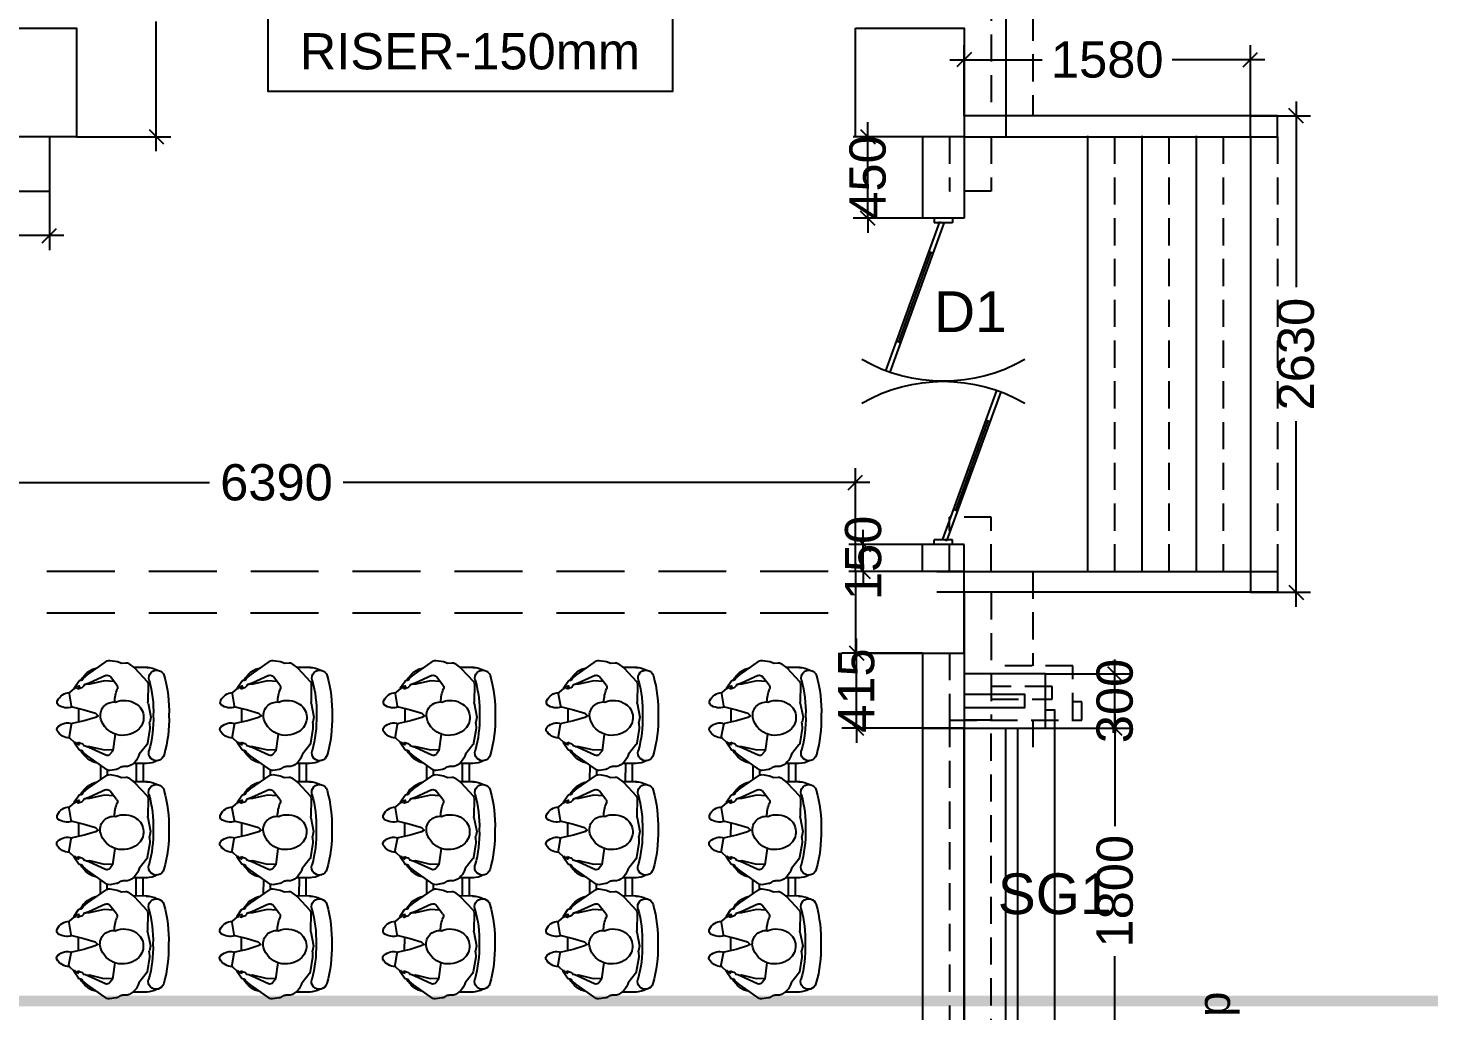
# Model space of a CAD drawing. Extents: x 6345096 to 6738923, y -6490958 to -6305885.
# Drawn here: x 6646623 to 6654355, y -6431785 to -6426359 of the extents above; entities that cross this region are included whole.
import ezdxf
from ezdxf.enums import TextEntityAlignment as Align

# ---------------------------------------------------------------- set-up
doc = ezdxf.new("R2010")
doc.units = 0
doc.header["$LTSCALE"] = 600
doc.header["$MEASUREMENT"] = 0
doc.header["$PDMODE"] = 35
for name, pattern in [('DASHED', [0.75, 0.5, -0.25]), ('HIDDEN', [0.375, 0.25, -0.125]), ('HIDDEN2', [0.1875, 0.125, -0.0625])]:
    doc.linetypes.add(name, pattern=pattern)
doc.layers.get('0').update_dxf_attribs({"linetype": 'CONTINUOUS'})
doc.layers.get('Defpoints').update_dxf_attribs({"linetype": 'CONTINUOUS'})
for name, color, linetype in [('8', 8, 'CONTINUOUS'), ('chajja', 7, 'CONTINUOUS'), ('DIM', 8, 'CONTINUOUS'), ('DOOR', 32, 'CONTINUOUS'), ('Ele Proje.', 7, 'CONTINUOUS'), ('Ele. Proj', 7, 'CONTINUOUS'), ('Fixed Glass', 171, 'CONTINUOUS'), ('furniture', 33, 'CONTINUOUS'), ('HS', 251, 'CONTINUOUS'), ('joinery', 7, 'CONTINUOUS'), ('LA-column', 3, 'CONTINUOUS'), ('REVISIONS', 6, 'CONTINUOUS'), ('Sections', 10, 'CONTINUOUS'), ('Stairscase', 7, 'CONTINUOUS'), ('STEPS', 7, 'CONTINUOUS'), ('TEXT', 6, 'CONTINUOUS'), ('Walls', 7, 'CONTINUOUS'), ('WIN', 151, 'CONTINUOUS'), ('Working Dim', 5, 'CONTINUOUS')]:
    doc.layers.add(name, color=color, linetype=linetype)
doc.styles.add('ari', font='arial.ttf')
doc.styles.add('ARIAL', font='arial.ttf')
doc.styles.get("Standard").update_dxf_attribs({"font": 'romans.shx'})
doc.dimstyles.new('int. dim', dxfattribs={"dimtxt": 200, "dimasz": 80, "dimexe": 80, "dimexo": 0, "dimgap": 70, "dimtad": 0, "dimdec": 0, "dimzin": 12, "dimdsep": 46, "dimtxsty": 'ari', "dimblk": 'OBLIQUE', "dimcen": 2, "dimdle": 80, "dimclrd": 256, "dimclre": 256, "dimclrt": 6, "dimadec": 0, "dimazin": 0, "dimtfac": 1, "dimtdec": 0, "dimtix": 1, "dimtmove": 2, "dimatfit": 3, "dimfxl": 1, "dimtolj": 1, "dimtzin": 0, "dimlwd": -1, "dimlwe": -1, "dimarcsym": 0})
doc.dimstyles.new('STANDARD$0', dxfattribs={"dimscale": 0, "dimtxt": 150, "dimasz": 125, "dimexe": 0.75, "dimexo": 1, "dimgap": 25, "dimtad": 1, "dimdec": 0, "dimdsep": 46, "dimtxsty": 'Standard', "dimblk1": 'DOT', "dimblk2": 'DOT', "dimsah": 1, "dimcen": 2.5, "dimclrd": 1, "dimclre": 1, "dimclrt": 3, "dimadec": 0, "dimazin": 0, "dimtfac": 1, "dimtdec": 0, "dimtmove": 0, "dimatfit": 3, "dimldrblk": 'DOT', "dimfxl": 1, "dimtolj": 1, "dimtzin": 0, "dimarcsym": 0})

# ---------------------------------------------------------------- blocks, each defined once
blk = doc.blocks.new('Z$W@#5624')
at = {"layer": 'DOOR'}
for p, q in [((19.2, 469.7), (840.4, 768.6)), ((27.7, 446.2), (848.9, 745.1)), ((187.7, 517.8), (680.4, 697.1)), ((676.2, 708.8), (684.7, 685.4)), ((0, 399.5), (0, 499.4)), ((0, 499.4), (25, 499.4)), ((19.2, 469.7), (27.7, 446.2)), ((25, 399.5), (25, 499.4)), ((183.4, 529.5), (192, 506)), ((1797.8, 499.4), (1772.8, 499.4)), ((1772.8, 399.5), (1772.8, 499.4)), ((1797.8, 399.5), (1797.8, 499.4)), ((0, 399.5), (25, 399.5)), ((1770, 452.6), (948.8, 153.7)), ((1778.6, 429.2), (957.4, 130.3)), ((1614.3, 369.4), (1605.8, 392.9)), ((1778.6, 429.2), (1770, 452.6)), ((1797.8, 399.5), (1772.8, 399.5)), ((1610.1, 381.1), (1117.3, 201.8)), ((1113.1, 213.5), (1121.6, 190.1))]:
    blk.add_line(p, q, dxfattribs=at)
at = {"layer": 'DOOR', "color": 145}
for centre, start_param, end_param in [((0, 449.4), 2.617994, 3.665191), ((1797.8, 449.4), -0.523599, 0.523599)]:
    blk.add_ellipse(centre, major_axis=(-898.9, 0), ratio=1, start_param=start_param, end_param=end_param, dxfattribs=at)
blk = doc.blocks.new('_Oblique')
at = {"color": 0, "linetype": 'ByBlock', "lineweight": -2}
blk.add_line((-0.5, -0.5), (0.5, 0.5), dxfattribs=at)
blk = doc.blocks.new('*D2335')
at = {"layer": 'Defpoints', "color": 0, "transparency": 16777216}
for p in [(6651195.1, -6429808.8), (6651559.5, -6429808.8, 32.7), (6651559.6, -6430223.7, 111.3)]:
    blk.add_point(p, dxfattribs=at)
at = {"layer": 'Working Dim', "transparency": 16777216}
for p, q in [((6651195.1, -6429808.8), (6651195.1, -6429728.8)), ((6651559.5, -6429808.8), (6651115.1, -6429808.8)), ((6651195.1, -6430223.7), (6651195.1, -6429808.8)), ((6651559.6, -6430223.7), (6651115.1, -6430223.7)), ((6651195.1, -6430223.7), (6651195.1, -6430303.7))]:
    blk.add_line(p, q, dxfattribs=at)
at = {"layer": 'Working Dim', "transparency": 16777216, "xscale": 80, "yscale": 80, "zscale": 80}
for p, rotation in [((6651195.1, -6429808.8), 270), ((6651195.1, -6430223.7), 90)]:
    blk.add_blockref('_Oblique', p, dxfattribs=dict(at, rotation=rotation))
at = {"layer": 'Working Dim', "color": 6, "transparency": 16777216, "insert": (6651195.1, -6430016.2), "char_height": 200, "attachment_point": 5, "rotation": 90, "style": 'ari'}
blk.add_mtext('\\A1;415', dxfattribs=at)
blk = doc.blocks.new('*D2336')
at = {"layer": 'Defpoints', "color": 0, "transparency": 16777216}
for p in [(6651233.2, -6429209), (6651559.3, -6429209, 59.7), (6651559.3, -6429358.8, 34.9)]:
    blk.add_point(p, dxfattribs=at)
at = {"layer": 'Working Dim', "transparency": 16777216}
for p, q in [((6651233.2, -6429209), (6651233.2, -6429129)), ((6651559.3, -6429209), (6651153.2, -6429209)), ((6651233.2, -6429358.8), (6651233.2, -6429209)), ((6651559.3, -6429358.8), (6651153.2, -6429358.8)), ((6651233.2, -6429358.8), (6651233.2, -6429438.8))]:
    blk.add_line(p, q, dxfattribs=at)
at = {"layer": 'Working Dim', "transparency": 16777216, "xscale": 80, "yscale": 80, "zscale": 80}
for p, rotation in [((6651233.2, -6429209), 270), ((6651233.2, -6429358.8), 90)]:
    blk.add_blockref('_Oblique', p, dxfattribs=dict(at, rotation=rotation))
at = {"layer": 'Working Dim', "color": 6, "transparency": 16777216, "insert": (6651233.2, -6429283.9), "char_height": 200, "attachment_point": 5, "rotation": 90, "style": 'ari'}
blk.add_mtext('\\A1;150', dxfattribs=at)
blk = doc.blocks.new('*D2337')
at = {"layer": 'Defpoints', "color": 0, "transparency": 16777216}
for p in [(6651257.8, -6426958.8), (6651559.3, -6426958.8, 34.9), (6651559.3, -6427409, 59.7)]:
    blk.add_point(p, dxfattribs=at)
at = {"layer": 'Working Dim', "transparency": 16777216}
for p, q in [((6651257.8, -6426958.8), (6651257.8, -6426878.8)), ((6651559.3, -6426958.8), (6651177.8, -6426958.8)), ((6651257.8, -6427409), (6651257.8, -6426958.8)), ((6651559.3, -6427409), (6651177.8, -6427409)), ((6651257.8, -6427409), (6651257.8, -6427489))]:
    blk.add_line(p, q, dxfattribs=at)
at = {"layer": 'Working Dim', "transparency": 16777216, "xscale": 80, "yscale": 80, "zscale": 80}
for p, rotation in [((6651257.8, -6426958.8), 270), ((6651257.8, -6427409), 90)]:
    blk.add_blockref('_Oblique', p, dxfattribs=dict(at, rotation=rotation))
at = {"layer": 'Working Dim', "color": 6, "transparency": 16777216, "insert": (6651257.8, -6427183.9), "char_height": 200, "attachment_point": 5, "rotation": 90, "style": 'ari'}
blk.add_mtext('\\A1;450', dxfattribs=at)
blk = doc.blocks.new('*D2339')
at = {"layer": 'Defpoints', "color": 0, "transparency": 16777216}
for p in [(6653369.2, -6426843.8, 34.9), (6653621.6, -6426843.8), (6653369.2, -6429473.8, 43)]:
    blk.add_point(p, dxfattribs=at)
at = {"layer": 'Working Dim', "transparency": 16777216}
for p, q in [((6653621.6, -6426763.8), (6653621.6, -6427788.8)), ((6653369.2, -6426843.8), (6653701.6, -6426843.8)), ((6653621.6, -6429553.8), (6653621.6, -6428528.8)), ((6653369.2, -6429473.8), (6653701.6, -6429473.8))]:
    blk.add_line(p, q, dxfattribs=at)
at = {"layer": 'Working Dim', "transparency": 16777216, "xscale": 80, "yscale": 80, "zscale": 80}
for p, rotation in [((6653621.6, -6426843.8), 90), ((6653621.6, -6429473.8), 270)]:
    blk.add_blockref('_Oblique', p, dxfattribs=dict(at, rotation=rotation))
at = {"layer": 'Working Dim', "color": 6, "transparency": 16777216, "insert": (6653621.6, -6428158.8), "char_height": 200, "attachment_point": 5, "rotation": 90, "style": 'ari'}
blk.add_mtext('\\A1;2630', dxfattribs=at)
blk = doc.blocks.new('*D2350')
at = {"layer": 'Defpoints', "color": 0, "transparency": 16777216}
for p in [(6652289.5, -6430223.7, 14.3), (6652621.3, -6430223.7), (6652239.5, -6432023.7, 19.4)]:
    blk.add_point(p, dxfattribs=at)
at = {"layer": 'Working Dim', "transparency": 16777216}
for p, q in [((6652621.3, -6430143.7), (6652621.3, -6430764.8)), ((6652289.5, -6430223.7), (6652701.3, -6430223.7)), ((6652621.3, -6432103.7), (6652621.3, -6431482.6)), ((6652239.5, -6432023.7), (6652701.3, -6432023.7))]:
    blk.add_line(p, q, dxfattribs=at)
at = {"layer": 'Working Dim', "transparency": 16777216, "xscale": 80, "yscale": 80, "zscale": 80}
for p, rotation in [((6652621.3, -6430223.7), 90), ((6652621.3, -6432023.7), 270)]:
    blk.add_blockref('_Oblique', p, dxfattribs=dict(at, rotation=rotation))
at = {"layer": 'Working Dim', "color": 6, "transparency": 16777216, "insert": (6652621.3, -6431123.7), "char_height": 200, "attachment_point": 5, "rotation": 90, "style": 'ari'}
blk.add_mtext('\\A1;1800', dxfattribs=at)
blk = doc.blocks.new('*D2351')
at = {"layer": 'Defpoints', "color": 0, "transparency": 16777216}
for p in [(6652239.5, -6429923.7, 26.6), (6652621.3, -6429923.7), (6652289.5, -6430223.7, 14.3)]:
    blk.add_point(p, dxfattribs=at)
at = {"layer": 'Working Dim', "transparency": 16777216}
for p, q in [((6652621.3, -6429923.7), (6652621.3, -6429843.7)), ((6652239.5, -6429923.7), (6652701.3, -6429923.7)), ((6652621.3, -6430223.7), (6652621.3, -6429923.7)), ((6652289.5, -6430223.7), (6652701.3, -6430223.7)), ((6652621.3, -6430223.7), (6652621.3, -6430303.7))]:
    blk.add_line(p, q, dxfattribs=at)
at = {"layer": 'Working Dim', "transparency": 16777216, "xscale": 80, "yscale": 80, "zscale": 80}
for p, rotation in [((6652621.3, -6429923.7), 270), ((6652621.3, -6430223.7), 90)]:
    blk.add_blockref('_Oblique', p, dxfattribs=dict(at, rotation=rotation))
at = {"layer": 'Working Dim', "color": 6, "transparency": 16777216, "insert": (6652621.3, -6430073.7), "char_height": 200, "attachment_point": 5, "rotation": 90, "style": 'ari'}
blk.add_mtext('\\A1;300', dxfattribs=at)
blk = doc.blocks.new('*D2365')
at = {"layer": 'Defpoints', "color": 0, "transparency": 16777216}
for p in [(6651939.5, -6419413.7), (6655112.2, -6419413.7), (6651789.6, -6454873.9, 106.2)]:
    blk.add_point(p, dxfattribs=at)
at = {"layer": 'DIM', "color": 8, "transparency": 16777216}
for p, q in [((6655112.2, -6419113.7), (6655112.2, -6436015.1)), ((6651939.5, -6419413.7), (6655412.2, -6419413.7)), ((6655112.2, -6455173.9), (6655112.2, -6438272.5)), ((6651789.6, -6454873.9), (6655412.2, -6454873.9))]:
    blk.add_line(p, q, dxfattribs=at)
at = {"layer": 'DIM', "color": 8, "transparency": 16777216, "xscale": 300, "yscale": 300, "zscale": 300}
for p, rotation in [((6655112.2, -6419413.7), 90), ((6655112.2, -6454873.9), 270)]:
    blk.add_blockref('_Oblique', p, dxfattribs=dict(at, rotation=rotation))
at = {"layer": 'DIM', "color": 7, "transparency": 16777216, "insert": (6655112.2, -6437143.8), "char_height": 500, "attachment_point": 5, "rotation": 90, "style": 'ari'}
blk.add_mtext('\\A1;35.46m', dxfattribs=at)
blk = doc.blocks.new('*D2368')
at = {"layer": 'Defpoints', "color": 0, "transparency": 16777216}
for p in [(6653369.2, -6426533.9), (6651789.7, -6426843.8, 67.5), (6653369.2, -6426843.8, 36.5)]:
    blk.add_point(p, dxfattribs=at)
at = {"layer": 'Working Dim', "transparency": 16777216}
for p, q in [((6651789.7, -6426843.8), (6651789.7, -6426453.9)), ((6653369.2, -6426843.8), (6653369.2, -6426453.9)), ((6651709.7, -6426533.9), (6652220.5, -6426533.9)), ((6653449.2, -6426533.9), (6652938.3, -6426533.9))]:
    blk.add_line(p, q, dxfattribs=at)
at = {"layer": 'Working Dim', "transparency": 16777216, "xscale": 80, "yscale": 80, "zscale": 80, "rotation": 180}
blk.add_blockref('_Oblique', (6651789.7, -6426533.9), dxfattribs=at)
at = {"layer": 'Working Dim', "transparency": 16777216, "xscale": 80, "yscale": 80, "zscale": 80}
blk.add_blockref('_Oblique', (6653369.2, -6426533.9), dxfattribs=at)
at = {"layer": 'Working Dim', "color": 6, "transparency": 16777216, "insert": (6652579.4, -6426533.9), "char_height": 200, "attachment_point": 5, "style": 'ari'}
blk.add_mtext('\\A1;1580', dxfattribs=at)
blk = doc.blocks.new('*D2372')
at = {"layer": 'Defpoints', "color": 0, "transparency": 16777216}
for p in [(6646740.3, -6424944, 1), (6647331.3, -6424944), (6646890.5, -6426958.7, -36.7)]:
    blk.add_point(p, dxfattribs=at)
at = {"layer": 'Working Dim', "transparency": 16777216}
for p, q in [((6647331.3, -6424864), (6647331.3, -6425580.3)), ((6646740.3, -6424944), (6647411.3, -6424944)), ((6647331.3, -6427038.7), (6647331.3, -6426322.4)), ((6646890.5, -6426958.7), (6647411.3, -6426958.7))]:
    blk.add_line(p, q, dxfattribs=at)
at = {"layer": 'Working Dim', "transparency": 16777216, "xscale": 80, "yscale": 80, "zscale": 80}
for p, rotation in [((6647331.3, -6424944), 90), ((6647331.3, -6426958.7), 270)]:
    blk.add_blockref('_Oblique', p, dxfattribs=dict(at, rotation=rotation))
at = {"layer": 'Working Dim', "color": 6, "transparency": 16777216, "insert": (6647331.3, -6425951.3), "char_height": 200, "attachment_point": 5, "rotation": 90, "style": 'ari'}
blk.add_mtext('\\A1;2015', dxfattribs=at)
blk = doc.blocks.new('A$C6F2C55AD')
at = {"layer": 'furniture', "color": 8}
for p, q in [((-212.3, 928), (-236, 918.6)), ((-171.6, 934.6), (-212.3, 928)), ((-49.8, 857.1), (-156.5, 931.2)), ((-379.5, 895.9), (-302.9, 895.9)), ((-308.5, 891.8), (-377.1, 817.5)), ((-273.9, 917.1), (-308.5, 891.8)), ((-236, 918.6), (-259.6, 921)), ((-24.6, 836.6), (-49.8, 857.1)), ((-382.5, 803.2), (-381.1, 703.3)), ((-209.2, 797.7), (-173.4, 844.1)), ((-148.5, 850.3), (-56.1, 808.3)), ((-56.1, 808.3), (-39.7, 802.4)), ((-18.6, 827), (-24.6, 836.6)), ((-7.3, 824.3), (-15, 824.8)), ((-8.2, 781.4), (3.8, 776.1)), ((-1.3, 787.1), (-5, 793.2)), ((4.8, 781), (-1.3, 787.1)), ((-0.3, 792.4), (11, 788.8)), ((24.4, 784.6), (0.3, 820)), ((11, 788.8), (18.9, 779)), ((-381.5, 699), (-396.8, 620.7)), ((-396.8, 620.7), (-391.1, 593.4)), ((0, 593.2), (0, 668.6)), ((-390.7, 588.1), (-392.1, 559.3)), ((-392.1, 559.3), (-378.8, 477.9)), ((-374.5, 468.3), (-333.8, 417.4)), ((-199.8, 527.8), (-187.5, 436)), ((2.1, 482.2), (-9.9, 476.9)), ((-2.9, 468.6), (3.2, 477.3)), ((11, 473), (-2.9, 468.6)), ((0.3, 441.8), (24.4, 477.2)), ((3.6, 480.6), (2.1, 482.2)), ((3.2, 477.3), (3.6, 480.6)), ((18.9, 482.8), (11, 473)), ((-187.5, 436), (-173.4, 417.7)), ((-156.5, 330.7), (-49.8, 404.7)), ((-148.5, 411.5), (-56.1, 453.6)), ((-56.1, 453.6), (-39.7, 459.4)), ((-49.8, 404.7), (-24.6, 425.2)), ((-39.7, 459.4), (-29.4, 461.9)), ((-24.6, 425.2), (-18.6, 434.9)), ((-15, 437), (-7.3, 437.5)), ((-373.9, 365.9), (-301.2, 365.9)), ((-354.9, 365.9), (-354.9, 265)), ((-316.4, 365.9), (-316.4, 265)), ((-269.1, 348), (-244, 349.2)), ((-232.1, 346.1), (-215.8, 336)), ((-208.2, 333.1), (-171.6, 327.2)), ((-156.5, 330.7), (-156.5, 300.2)), ((-119.5, 356.4), (-119.5, 274.5)), ((-379.5, 265), (-302.9, 265)), ((-308.5, 260.9), (-377.1, 186.6)), ((-373.9, 265), (-302.9, 265)), ((-273.9, 286.2), (-308.5, 260.9)), ((-236, 287.7), (-259.6, 290.1)), ((-212.3, 297.1), (-236, 287.7)), ((-171.6, 303.7), (-212.3, 297.1)), ((-49.8, 226.2), (-156.5, 300.3)), ((-382.5, 172.3), (-381.1, 72.4)), ((-209.2, 166.7), (-173.4, 213.2)), ((-148.5, 219.4), (-56.1, 177.3)), ((-56.1, 177.3), (-39.7, 171.5)), ((-24.6, 205.7), (-49.8, 226.2)), ((-18.6, 196), (-24.6, 205.7)), ((-7.3, 193.4), (-15, 193.9)), ((-1.3, 156.2), (-5, 162.3)), ((4.8, 150.1), (-1.3, 156.2)), ((-0.3, 161.5), (11, 157.9)), ((24.4, 153.7), (0.3, 189.1)), ((11, 157.9), (18.9, 148.1)), ((-8.2, 150.5), (3.8, 145.2)), ((-381.5, 68.1), (-396.8, -10.2)), ((0, -37.7), (0, 37.7)), ((-396.8, -10.2), (-391.1, -37.5)), ((-390.7, -42.8), (-392.1, -71.7)), ((-392.1, -71.7), (-378.8, -153)), ((-199.8, -103.1), (-187.5, -194.9)), ((2.1, -148.7), (-9.9, -154)), ((-2.9, -162.3), (3.2, -153.6)), ((0.3, -189.1), (24.4, -153.7)), ((3.6, -150.3), (2.1, -148.7)), ((3.2, -153.6), (3.6, -150.3)), ((18.9, -148.1), (11, -157.9)), ((-374.5, -162.6), (-333.8, -213.5)), ((-187.5, -194.9), (-173.4, -213.2)), ((-156.5, -300.3), (-49.8, -226.2)), ((-148.5, -219.4), (-56.1, -177.3)), ((-56.1, -177.3), (-39.7, -171.5)), ((-49.8, -226.2), (-24.6, -205.7)), ((-39.7, -171.5), (-29.4, -169.1)), ((-24.6, -205.7), (-18.6, -196)), ((-15, -193.9), (-7.3, -193.4)), ((11, -157.9), (-2.9, -162.3)), ((-379.5, -265), (-301.2, -265)), ((-354.9, -265), (-354.9, -365.9)), ((-316.4, -265), (-316.4, -365.9)), ((-269.1, -282.9), (-244, -281.7)), ((-232.1, -284.8), (-215.8, -294.9)), ((-208.2, -297.8), (-171.6, -303.7)), ((-156.5, -300.2), (-156.5, -330.7)), ((-119.5, -274.5), (-119.5, -356.4)), ((-379.5, -365.9), (-302.9, -365.9)), ((-308.5, -370), (-377.1, -444.3)), ((-373.9, -365.9), (-302.9, -365.9)), ((-273.9, -344.7), (-308.5, -370)), ((-236, -343.2), (-259.6, -340.8)), ((-212.3, -333.8), (-236, -343.2)), ((-171.6, -327.2), (-212.3, -333.8)), ((-49.8, -404.7), (-156.5, -330.7)), ((-382.5, -458.6), (-381.1, -558.6)), ((-209.2, -464.2), (-173.4, -417.7)), ((-148.5, -411.5), (-56.1, -453.6)), ((-56.1, -453.6), (-39.7, -459.4)), ((-24.6, -425.2), (-49.8, -404.7)), ((-18.6, -434.9), (-24.6, -425.2)), ((-7.3, -437.5), (-15, -437)), ((24.4, -477.2), (0.3, -441.8)), ((-8.2, -480.4), (3.8, -485.7)), ((-1.3, -474.7), (-5, -468.6)), ((4.8, -480.8), (-1.3, -474.7)), ((-0.3, -469.4), (11, -473)), ((11, -473), (18.9, -482.8)), ((-381.5, -562.8), (-396.8, -641.1)), ((0, -668.6), (0, -593.2)), ((-396.8, -641.1), (-391.1, -668.4)), ((-390.7, -673.7), (-392.1, -702.6)), ((-392.1, -702.6), (-378.8, -783.9)), ((-199.8, -734), (-187.5, -825.8)), ((-374.5, -793.5), (-333.8, -844.4)), ((-187.5, -825.8), (-173.4, -844.1)), ((-148.5, -850.3), (-56.1, -808.3)), ((-56.1, -808.3), (-39.7, -802.4)), ((-49.8, -857.1), (-24.6, -836.6)), ((-39.7, -802.4), (-29.4, -800)), ((-24.6, -836.6), (-18.6, -827)), ((-15, -824.8), (-7.3, -824.3)), ((2.1, -779.6), (-9.9, -784.9)), ((-2.9, -793.2), (3.2, -784.5)), ((11, -788.8), (-2.9, -793.2)), ((0.3, -820), (24.4, -784.6)), ((3.6, -781.3), (2.1, -779.6)), ((3.2, -784.5), (3.6, -781.3)), ((18.9, -779), (11, -788.8)), ((-379.5, -895.9), (-301.2, -895.9)), ((-269.1, -913.9), (-244, -912.6)), ((-232.1, -915.7), (-215.8, -925.8)), ((-156.5, -931.2), (-49.8, -857.1)), ((-208.2, -928.7), (-171.6, -934.6))]:
    blk.add_line(p, q, dxfattribs=at)
for points in [[(-193.3, 818.4), (-141, 821.7), (-59.4, 802.1), (-41.8, 803.1)], [(-41.8, 458.7), (-59.4, 459.7), (-141, 440.2), (-186.8, 443)], [(-193.3, 187.5), (-141, 190.8), (-59.4, 171.2), (-41.8, 172.2)], [(-41.8, -172.2), (-59.4, -171.2), (-141, -190.8), (-186.8, -187.9)], [(-193.3, -443.4), (-141, -440.2), (-59.4, -459.7), (-41.8, -458.7)], [(-41.8, -803.1), (-59.4, -802.1), (-141, -821.7), (-186.8, -818.8)]]:
    blk.add_lwpolyline(points, dxfattribs=at)
for points in [[(24, 780.6), (51.6, 756.1, -0.259848), (54.2, 748.7), (42.8, 683.4, -0.302547), (36.6, 676.9), (-30, 661.8), (-92, 642.2), (-107.1, 628.4), (-92, 619.6), (-30, 600.1), (36.6, 584.9, -0.302547), (42.8, 578.4), (54.2, 513.1, -0.259848), (51.6, 505.7), (24, 481.2)], [(24, 149.7), (51.6, 125.2, -0.259848), (54.2, 117.8), (42.8, 52.5, -0.302547), (36.6, 46), (-30, 30.9), (-92, 11.3), (-107.1, -2.6), (-92, -11.3), (-30, -30.9), (36.6, -46, -0.302547), (42.8, -52.5), (54.2, -117.8, -0.259848), (51.6, -125.2), (24, -149.7)], [(24, -481.2), (51.6, -505.7, -0.259848), (54.2, -513.1), (42.8, -578.4, -0.302547), (36.6, -584.9), (-30, -600.1), (-92, -619.6), (-107.1, -633.5), (-92, -642.2), (-30, -661.8), (36.6, -676.9, -0.302547), (42.8, -683.4), (54.2, -748.7, -0.259848), (51.6, -756.1), (24, -780.6)]]:
    blk.add_lwpolyline(points, format="xyb", dxfattribs=at)
for points in [[(114.8, 688.7, 0.28165), (117.5, 712.3, 0.281432), (51.6, 756.1, -0.259848), (54.2, 748.7), (42.8, 683.4, -0.302547), (36.6, 676.9, 0.254294)], [(114.8, 57.8, 0.28165), (117.5, 81.4, 0.281432), (51.6, 125.2, -0.259848), (54.2, 117.8), (42.8, 52.5, -0.302547), (36.6, 46, 0.254294)], [(114.8, -573.2, 0.28165), (117.5, -549.5, 0.281432), (51.6, -505.7, -0.259848), (54.2, -513.1), (42.8, -578.4, -0.302547), (36.6, -584.9, 0.254294)]]:
    blk.add_lwpolyline(points, format="xyb", close=True, dxfattribs=at)
for centre, radius, start, end in [((-168.3, 914.2), 20.7, 55.24777, 99.15185), ((-428.9, 837.7), 43.2, 344.36103, 164.36104), ((-373.9, 770.9), 125, 90, 118.96988), ((-261.7, 900.4), 20.7, 84.29363, 126.13788), ((-157, 831.5), 20.7, 65.51249, 142.39912), ((-125, 770.9), 125, 25.44074, 79.81532), ((235.6, 651.7), 733.2, 164.36103, 181.62474), ((235.6, 651.7), 646.8, 164.36103, 181.84194), ((-361.9, 803.5), 20.7, 137.31606, 180.81906), ((-192.8, 785), 20.7, 142.39912, 201.4261), ((-408.7, 700.3), 211.3, 1.18069, 21.4261), ((-36.5, 792.7), 10.2, 45.43504, 108.17835), ((-5.4, 806), 24.7, 193.98884, 263.53885), ((-14.7, 829.3), 4.56, 211.63275, 266.43849), ((-7.9, 814.4), 9.9, 34.24677, 86.43849), ((-3.4, 788.4), 5.09, 52.46369, 108.41492), ((0, 780.9), 6.05, 308.41805, 329.29465), ((2.9, 779.1), 2.67, 329.29465, 45.0334), ((20.5, 780.3), 2.15, 218.55305, 288.58085), ((19.6, 783), 4.98, 288.58085, 18.61426), ((-401.8, 703), 20.7, 348.89823, 0.81906), ((-250.4, 591.3), 122.4, 67.14969, 123.31223), ((-192.5, 630.9), 73.9, 343.97185, 98.05093), ((235.6, 610.1), 733.2, 178.37526, 195.63897), ((235.6, 610.1), 646.8, 178.15806, 195.63897), ((-268.6, 619.1), 89.1, 123.31223, 231.31111), ((-411.3, 589.1), 20.7, 357.13547, 11.89725), ((-242.3, 652), 131.3, 231.31111, 285.54285), ((-240.2, 644.6), 123.6, 285.54285, 343.97185), ((62.3, 512.8), 75.9, 47.32958, 108.89776), ((49, 587.7), 82.7, 271.27331, 329.46406), ((98.3, 551.8), 22.8, 344.36324, 47.28276), ((-358.4, 481.3), 20.7, 189.3001, 218.6806), ((-7, 453), 24.1, 96.90921, 158.38711), ((20.5, 481.5), 2.15, 71.41915, 141.44695), ((19.6, 478.8), 4.98, 341.38574, 71.41915), ((-428.9, 424.1), 43.2, 195.63896, 15.63897), ((-237.5, 442.2), 99.4, 194.4561, 251.46269), ((-157, 430.3), 20.7, 217.60088, 294.48751), ((-125, 490.9), 125, 280.18468, 334.55926), ((-14.7, 432.5), 4.56, 93.56151, 148.36725), ((-7.9, 447.4), 9.9, 273.56151, 325.75323), ((-373.9, 490.9), 125, 241.03012, 270), ((-243, 328.6), 20.7, 58.02464, 92.85908), ((-204.9, 353.5), 20.7, 238.02464, 260.84815), ((-168.3, 347.6), 20.7, 260.84815, 304.75223), ((-428.9, 206.8), 43.2, 344.36103, 164.36104), ((-373.9, 140), 125, 90, 118.96988), ((-261.7, 269.5), 20.7, 84.29363, 126.13788), ((-168.3, 283.3), 20.7, 55.24777, 99.15185), ((-125, 140), 125, 25.44074, 79.81532), ((235.6, 20.8), 733.2, 164.36103, 181.62474), ((235.6, 20.8), 646.8, 164.36103, 181.84194), ((-361.9, 172.6), 20.7, 137.31606, 180.81906), ((-192.8, 154.1), 20.7, 142.39912, 201.4261), ((-157, 200.6), 20.7, 65.51249, 142.39912), ((-36.5, 161.8), 10.2, 45.43504, 108.17835), ((-5.4, 175), 24.7, 193.98884, 263.53885), ((-14.7, 198.4), 4.56, 211.63275, 266.43849), ((-7.9, 183.5), 9.9, 34.24677, 86.43849), ((-3.4, 157.5), 5.09, 52.46369, 108.41492), ((-250.4, -39.6), 122.4, 67.14969, 123.31223), ((-408.7, 69.4), 211.3, 1.18069, 21.4261), ((0, 149.9), 6.05, 308.41805, 329.29465), ((2.9, 148.2), 2.67, 329.29465, 45.0334), ((20.5, 149.4), 2.15, 218.55305, 288.58085), ((19.6, 152.1), 4.98, 288.58085, 18.61426), ((235.6, -20.8), 733.2, 178.37526, 195.63897), ((235.6, -20.8), 646.8, 178.15806, 195.63897), ((-401.8, 72.1), 20.7, 348.89823, 0.81906), ((-268.6, -11.8), 89.1, 123.31223, 231.31111), ((-192.5, 0), 73.9, 343.97185, 98.05093), ((-411.3, -41.8), 20.7, 357.13547, 11.89725), ((-240.2, 13.7), 123.6, 285.54285, 343.97185), ((62.3, -118.1), 75.9, 47.32958, 108.89776), ((98.3, -79.1), 22.8, 344.36324, 47.28276), ((-358.4, -149.7), 20.7, 189.3001, 218.6806), ((-242.3, 21.1), 131.3, 231.31111, 285.54285), ((-7, -178), 24.1, 96.90921, 158.38711), ((20.5, -149.4), 2.15, 71.41915, 141.44695), ((19.6, -152.1), 4.98, 341.38574, 71.41915), ((49, -43.2), 82.7, 271.27331, 329.46406), ((-428.9, -206.8), 43.2, 195.63896, 15.63897), ((-237.5, -188.7), 99.4, 194.4561, 251.46269), ((-157, -200.6), 20.7, 217.60088, 294.48751), ((-125, -140), 125, 280.18468, 334.55926), ((-14.7, -198.4), 4.56, 93.56151, 148.36725), ((-7.9, -183.5), 9.9, 273.56151, 325.75323), ((-373.9, -140), 125, 241.03012, 270), ((-243, -302.3), 20.7, 58.02464, 92.85908), ((-204.9, -277.4), 20.7, 238.02464, 260.84815), ((-168.3, -283.3), 20.7, 260.84815, 304.75223), ((-428.9, -424.1), 43.2, 344.36103, 164.36104), ((-373.9, -490.9), 125, 90, 118.96988), ((-261.7, -361.4), 20.7, 84.29363, 126.13788), ((-168.3, -347.6), 20.7, 55.24777, 99.15185), ((-125, -490.9), 125, 25.44074, 79.81532), ((235.6, -610.1), 733.2, 164.36103, 181.62474), ((235.6, -610.1), 646.8, 164.36103, 181.84194), ((-361.9, -458.3), 20.7, 137.31606, 180.81906), ((-157, -430.3), 20.7, 65.51249, 142.39912), ((-36.5, -469.1), 10.2, 45.43504, 108.17835), ((-5.4, -455.9), 24.7, 193.98884, 263.53885), ((-14.7, -432.5), 4.56, 211.63275, 266.43849), ((-7.9, -447.4), 9.9, 34.24677, 86.43849), ((-192.8, -476.8), 20.7, 142.39912, 201.4261), ((-408.7, -561.5), 211.3, 1.18069, 21.4261), ((-3.4, -473.4), 5.09, 52.46369, 108.41492), ((0, -481), 6.05, 308.41805, 329.29465), ((2.9, -482.7), 2.67, 329.29465, 45.0334), ((20.5, -481.5), 2.15, 218.55305, 288.58085), ((19.6, -478.8), 4.98, 288.58085, 18.61426), ((-401.8, -558.9), 20.7, 348.89823, 0.81906), ((-268.6, -642.7), 89.1, 123.31223, 231.31111), ((-250.4, -670.5), 122.4, 67.14969, 123.31223), ((-192.5, -630.9), 73.9, 343.97185, 98.05093), ((235.6, -651.7), 733.2, 178.37526, 195.63897), ((235.6, -651.7), 646.8, 178.15806, 195.63897), ((-411.3, -672.7), 20.7, 357.13547, 11.89725), ((-240.2, -617.2), 123.6, 285.54285, 343.97185), ((62.3, -749.1), 75.9, 47.32958, 108.89776), ((98.3, -710), 22.8, 344.36324, 47.28276), ((-242.3, -609.8), 131.3, 231.31111, 285.54285), ((49, -674.1), 82.7, 271.27331, 329.46406), ((-428.9, -837.7), 43.2, 195.63896, 15.63897), ((-358.4, -780.6), 20.7, 189.3001, 218.6806), ((-237.5, -819.6), 99.4, 194.4561, 251.46269), ((-157, -831.5), 20.7, 217.60088, 294.48751), ((-125, -770.9), 125, 280.18468, 334.55926), ((-7, -808.9), 24.1, 96.90921, 158.38711), ((-14.7, -829.3), 4.56, 93.56151, 148.36725), ((-7.9, -814.4), 9.9, 273.56151, 325.75323), ((20.5, -780.3), 2.15, 71.41915, 141.44695), ((19.6, -783), 4.98, 341.38574, 71.41915), ((-373.9, -770.9), 125, 241.03012, 270), ((-243, -933.2), 20.7, 58.02464, 92.85908), ((-204.9, -908.3), 20.7, 238.02464, 260.84815), ((-168.3, -914.2), 20.7, 260.84815, 304.75223)]:
    blk.add_arc(centre, radius, start, end, dxfattribs=at)
blk = doc.blocks.new('A$C2CD672AE')
at = {"layer": 'Ele Proje.', "color": 8, "linetype": 'HIDDEN'}
for points, elevation in [([(122070.1, 26245.1), (122120.1, 26245.1), (122120.1, 26345.1), (122070.1, 26345.1)], 22.2), ([(122070.2, 26245.1), (122120.2, 26245.1), (122120.2, 26345.1), (122070.2, 26345.1)], 18.4)]:
    blk.add_lwpolyline(points, dxfattribs=dict(at, elevation=elevation))
at = {"layer": 'Ele. Proj', "color": 8, "linetype": 'HIDDEN'}
for p, q in [((121850.2, 30595.3), (121850.2, 29580.2)), ((121850.2, 27065.1, 31), (121850.2, 26545.1, 31)), ((121850.2, 26245.1, 31), (121850.2, 26050, 31))]:
    blk.add_line(p, q, dxfattribs=at)
at = {"layer": 'Ele. Proj', "color": 8, "linetype": 'HIDDEN', "elevation": 25.6}
for points in [[(121390.2, 26245.1), (122070.2, 26245.1), (122070.2, 26545.1), (121620.2, 26545.1)], [(121620.2, 26360.1), (121955.2, 26360.1), (121955.2, 26430.1), (121620.2, 26430.1)]]:
    blk.add_lwpolyline(points, dxfattribs=at)
at = {"layer": 'Fixed Glass', "color": 8, "linetype": 'HIDDEN', "elevation": 176.9}
blk.add_lwpolyline([(121620.3, 24445.1), (121620.3, 26245.1), (121390.3, 26245.1), (121390.3, 24445.1)], close=True, dxfattribs=at)
at = {"layer": 'Stairscase', "color": 8, "linetype": 'HIDDEN'}
for p, q in [((122300.2, 29465.2, 2.3), (122300.2, 27064.5, 2.3)), ((122600.2, 29465.2, 2.3), (122600.2, 27064.5, 2.3)), ((122900.2, 29465.2, 2.3), (122900.2, 27064.5, 2.3)), ((123200.2, 29465.2, 2.3), (123200.2, 27064.5, 2.3))]:
    blk.add_line(p, q, dxfattribs=at)
at = {"layer": 'Walls', "color": 8, "linetype": 'HIDDEN'}
for p, q in [((121620.2, 36780.2), (121620.2, 29580.2)), ((121390.2, 29465.2), (121390.2, 29164.8)), ((121620.2, 29465.2), (121620.2, 29164.8)), ((121620.2, 29164.8), (121390.2, 29164.8)), ((121390.2, 27065.1), (121390.2, 27364.8)), ((121620.2, 27364.8), (121390.2, 27364.8)), ((121620.2, 27065.1), (121620.2, 27364.8)), ((121470.2, 27065.1), (123200.2, 27065.1)), ((123200.2, 27065.1), (123200.2, 26950.1)), ((123200.2, 26950.1), (121470.2, 26950.1)), ((121620.1, 26950.1, 3.9), (121620.1, 26245.1, 3.9)), ((121390.1, 26615.1, 3.9), (121390.1, 26245.1, 3.9))]:
    blk.add_line(p, q, dxfattribs=at)
blk.add_lwpolyline([(121470.2, 29465.2), (123200.2, 29465.2), (123200.2, 29580.2), (121470.2, 29580.2)], dxfattribs=at)
blk = doc.blocks.new('*D2410')
at = {"layer": 'Defpoints', "color": 0, "transparency": 16777216}
for p in [(6644799.4, -6428867.7), (6644799.4, -6429358.8, 3.4), (6651189.5, -6429358.8, 1)]:
    blk.add_point(p, dxfattribs=at)
at = {"layer": 'Working Dim', "transparency": 16777216}
for p, q in [((6644799.4, -6429358.8), (6644799.4, -6428787.7)), ((6651189.5, -6429358.8), (6651189.5, -6428787.7)), ((6644719.4, -6428867.7), (6647625.6, -6428867.7)), ((6651269.5, -6428867.7), (6648363.3, -6428867.7))]:
    blk.add_line(p, q, dxfattribs=at)
at = {"layer": 'Working Dim', "transparency": 16777216, "xscale": 80, "yscale": 80, "zscale": 80, "rotation": 180}
blk.add_blockref('_Oblique', (6644799.4, -6428867.7), dxfattribs=at)
at = {"layer": 'Working Dim', "transparency": 16777216, "xscale": 80, "yscale": 80, "zscale": 80}
blk.add_blockref('_Oblique', (6651189.5, -6428867.7), dxfattribs=at)
at = {"layer": 'Working Dim', "color": 6, "transparency": 16777216, "insert": (6647994.4, -6428867.7), "char_height": 200, "attachment_point": 5, "style": 'ari'}
blk.add_mtext('\\A1;6390', dxfattribs=at)
blk = doc.blocks.new('*D2571')
at = {"layer": 'Defpoints', "color": 0, "transparency": 16777216}
for p in [(6644410.2, -6427258.8, 8.2), (6646741.3, -6427258.8), (6646741.3, -6427504.7)]:
    blk.add_point(p, dxfattribs=at)
at = {"layer": 'Working Dim', "transparency": 16777216}
for p, q in [((6644410.2, -6427258.8), (6644410.2, -6427584.7)), ((6646741.3, -6427258.8), (6646741.3, -6427584.7)), ((6644330.2, -6427504.7), (6645205.7, -6427504.7)), ((6646821.3, -6427504.7), (6645945.7, -6427504.7))]:
    blk.add_line(p, q, dxfattribs=at)
at = {"layer": 'Working Dim', "transparency": 16777216, "xscale": 80, "yscale": 80, "zscale": 80, "rotation": 180}
blk.add_blockref('_Oblique', (6644410.2, -6427504.7), dxfattribs=at)
at = {"layer": 'Working Dim', "transparency": 16777216, "xscale": 80, "yscale": 80, "zscale": 80}
blk.add_blockref('_Oblique', (6646741.3, -6427504.7), dxfattribs=at)
at = {"layer": 'Working Dim', "color": 6, "transparency": 16777216, "insert": (6645575.7, -6427504.7), "char_height": 200, "attachment_point": 5, "style": 'ari'}
blk.add_mtext('\\A1;2330', dxfattribs=at)

msp = doc.modelspace()

# ---------------------------------------------------------------- linework, layer by layer
at = {"layer": 'chajja', "color": 8}
msp.add_line((6652289.495, -6432023.679, -78.514), (6652289.495, -6430223.679, -78.514), dxfattribs=at)
at = {"layer": 'Ele Proje.', "elevation": -73.383}
msp.add_lwpolyline([(6652239.495, -6430223.679), (6652289.495, -6430223.679), (6652289.495, -6430123.679), (6652239.495, -6430123.679)], dxfattribs=at)
at = {"layer": 'Ele. Proj', "color": 1}
msp.add_line((6652019.495, -6425828.614, 44.876), (6652019.495, -6426958.767, -28.727), dxfattribs=at)
at = {"layer": 'Ele. Proj', "color": 1, "elevation": -66.175}
for points in [[(6651559.495, -6430223.671), (6652239.495, -6430223.679), (6652239.495, -6429923.673), (6651789.495, -6429923.679)], [(6651789.496, -6430108.673), (6652124.495, -6430108.677), (6652124.495, -6430038.675), (6651789.496, -6430038.679)]]:
    msp.add_lwpolyline(points, dxfattribs=at)
at = {"layer": 'Fixed Glass', "color": 8, "elevation": 81.307}
msp.add_lwpolyline([(6651789.637, -6432023.668), (6651789.634, -6430223.668), (6651559.637, -6430223.671), (6651559.637, -6432023.668)], close=True, dxfattribs=at)
at = {"layer": 'LA-column', "color": 2}
for points, elevation in [([(6646290.472, -6426358.688), (6646890.472, -6426358.688), (6646890.472, -6426958.688), (6646290.472, -6426958.688)], 2.972), ([(6651189.497, -6426358.766), (6651789.497, -6426358.766), (6651789.497, -6426958.766), (6651189.497, -6426958.766)], 1.031), ([(6651189.497, -6429808.803), (6651789.497, -6429808.803), (6651789.497, -6429358.803), (6651189.497, -6429358.803)], 1.031)]:
    msp.add_lwpolyline(points, close=True, dxfattribs=dict(at, elevation=elevation))
at = {"layer": 'REVISIONS', "linetype": 'HIDDEN2', "ltscale": 5, "elevation": 40.685}
for points in [[(6651039.505, -6429358.659), (6644799.357, -6429358.567), (6644799.356, -6440283.703)], [(6651039.501, -6429588.66), (6645029.357, -6429588.571), (6645029.356, -6440283.703)]]:
    msp.add_lwpolyline(points, dxfattribs=at)
at = {"layer": 'Sections', "linetype": 'DASHED', "lineweight": 0, "ltscale": 2, "const_width": 60, "flags": 128}
msp.add_lwpolyline([(6654551.252, -6431729.833), (6655099.12, -6430597.18), (6655099.12, -6431729.833), (6529675.592, -6431729.833), (6529675.592, -6430597.18), (6530223.46, -6431729.833)], dxfattribs=at)
at = {"layer": 'Stairscase', "color": 7, "linetype": 'Continuous'}
for p, q in [((6652469.489, -6426953.695, -0.11), (6652469.488, -6429354.369, -0.11)), ((6652769.489, -6426953.695, -0.11), (6652769.488, -6429358.812, -0.11)), ((6653069.489, -6426953.695, -0.11), (6653069.488, -6429358.812, -0.11)), ((6653369.507, -6426953.695, -0.11), (6653369.506, -6429358.812, -0.11))]:
    msp.add_line(p, q, dxfattribs=at)
at = {"layer": 'STEPS', "elevation": 39.654}
msp.add_lwpolyline([(6647947.723, -6425992.849), (6650179.37, -6425992.849), (6650179.37, -6426708.43), (6647947.723, -6426708.43)], close=True, dxfattribs=at)
at = {"layer": 'Walls', "linetype": 'Continuous'}
for p, q in [((6646741.302, -6426958.692, 12.621), (6646741.302, -6427258.784, 12.621)), ((6651559.671, -6426958.767, 1.031), (6651559.671, -6427409.029, 28.729)), ((6651789.671, -6426958.767, 1.031), (6651789.671, -6427409.029, 28.729)), ((6644410.077, -6427258.784, 39.654), (6646741.302, -6427258.784, 39.654)), ((6651789.673, -6427409.029, 28.729), (6651559.671, -6427409.029, 28.729)), ((6651559.671, -6429358.812, 1.031), (6651559.671, -6429209.029, 28.729)), ((6651789.673, -6429209.029, 28.729), (6651559.671, -6429209.029, 28.729)), ((6651789.671, -6429358.812, 1.031), (6651789.671, -6429209.029, 28.729)), ((6651639.495, -6429358.812, 1.031), (6653369.507, -6429358.812, 1.031)), ((6653369.507, -6429358.812, 1.031), (6653369.507, -6429473.812, 1.031)), ((6653369.507, -6429473.812, 1.031), (6651639.495, -6429473.812, 1.031)), ((6651789.495, -6429468.74, 1.031), (6651789.495, -6433033.781, 1.031)), ((6651559.495, -6429808.812, 1.031), (6651559.495, -6433033.781, 1.031))]:
    msp.add_line(p, q, dxfattribs=at)
at = {"layer": 'Walls', "color": 8, "linetype": 'HIDDEN'}
for p, q in [((6644410.164, -6427258.784, 39.654), (6646741.302, -6427258.784, 39.654)), ((6644410.164, -6427258.784, 47.825), (6646741.302, -6427258.784, 47.825))]:
    msp.add_line(p, q, dxfattribs=at)
at = {"layer": 'Walls', "linetype": 'Continuous', "elevation": 1.031}
msp.add_lwpolyline([(6651789.671, -6426958.767), (6653369.507, -6426958.767), (6653369.507, -6426843.767), (6651789.671, -6426843.767)], dxfattribs=at)
at = {"layer": 'WIN', "linetype": 'Continuous', "elevation": -66.175}
msp.add_lwpolyline([(6652083.928, -6430223.679), (6652083.928, -6432023.679), (6652019.495, -6432023.679), (6652019.495, -6430223.679)], close=True, dxfattribs=at)

# ---------------------------------------------------------------- block references
at = {"layer": 'DOOR', "linetype": 'Continuous', "xscale": -1.001247145235538, "yscale": 1.001247149892151, "zscale": 1.001247150865673, "rotation": 90}
msp.add_blockref('Z$W@#5624', (6652124.673, -6427409.029, 26.342), dxfattribs=at)
at = {"layer": 'furniture', "ltscale": 0.75, "xscale": -1, "rotation": 359.9077851492898}
for p in [(6646902.867, -6430783.633, 39.547), (6647802.867, -6430783.633, 39.547), (6648702.867, -6430783.633, 39.547), (6649602.867, -6430783.633, 39.547), (6650502.867, -6430783.633, 39.547)]:
    msp.add_blockref('A$C6F2C55AD', p, dxfattribs=at)
at = {"layer": 'HS'}
msp.add_blockref('A$C2CD672AE', (6530319.294, -6456423.902, 8.17), dxfattribs=at)

# ---------------------------------------------------------------- texts
at = {"layer": '8', "color": 6, "style": 'ari'}
msp.add_text('D1', height=225, dxfattribs=at).set_placement((6651623.223, -6428036.939, 63.176))
at = {"layer": 'joinery', "style": 'ari'}
msp.add_text('SG1', height=225, dxfattribs=at).set_placement((6652289.495, -6431250.136, -78.514), align=Align.CENTER)
at = {"layer": 'Stairscase', "style": 'ari'}
msp.add_text('Up', height=180, rotation=89.9995385, dxfattribs=at).set_placement((6653076.732, -6431838.284, 6.198), align=Align.TOP_CENTER)
at = {"layer": 'TEXT', "color": 7, "style": 'ARIAL'}
msp.add_text('RISER-150mm', height=200, dxfattribs=at).set_placement((6649061.776, -6426587.134, 39.654), align=Align.CENTER)

# ---------------------------------------------------------------- dimensions: what is measured, and where the dimension line sits
at = {"layer": 'DIM'}
dim = msp.add_linear_dim(base=(6655112.228, -6419413.727, -66.513), p1=(6651789.588, -6454873.867, 39.654), p2=(6651939.497, -6419413.727, -66.513), angle=90, dimstyle='STANDARD$0', override={"dimscale": 1, "dimtxt": 500, "dimasz": 300, "dimexe": 300, "dimexo": 0, "dimgap": 1, "dimtad": 0, "dimdec": 2, "dimlfac": 0.001, "dimzin": 0, "dimpost": 'm', "dimtxsty": 'ari', "dimblk1": 'Oblique', "dimblk2": 'Oblique', "dimcen": 0, "dimdle": 300, "dimclrd": 8, "dimclre": 8, "dimclrt": 7, "dimadec": 2, "dimtdec": 2, "dimtmove": 2, "dimfxl": 0.75, "dimfrac": 1, "dimlwd": 65535, "dimlwe": 65535}, dxfattribs=at)
dim.commit()
dim.dimension.update_dxf_attribs({"geometry": '*D2365', "text_midpoint": (6655112.228, -6437143.797, -66.513)})
at = {"layer": 'Working Dim', "color": 6}
for base, p1, p2, picture, middle in [((6647331.319, -6424944.008, 39.654), (6646890.472, -6426958.688, 2.972), (6646740.302, -6424944.008, 40.685), '*D2372', (6647331.319, -6425951.348, 39.654)), ((6653621.573, -6426843.767, -29.974), (6653369.16, -6429473.812, 13.013), (6653369.16, -6426843.767, 4.911), '*D2339', (6653621.573, -6428158.789, -29.974)), ((6651257.79, -6426958.767, -29.974), (6651559.324, -6427409.029, 29.76), (6651559.324, -6426958.767, 4.911), '*D2337', (6651257.79, -6427183.898, -29.974)), ((6651233.177, -6429209.029, -29.974), (6651559.324, -6429358.812, 4.911), (6651559.324, -6429209.029, 29.76), '*D2336', (6651233.177, -6429283.921, -29.974)), ((6651195.058, -6429808.812, -29.974), (6651559.637, -6430223.671, 81.307), (6651559.495, -6429808.812, 2.738), '*D2335', (6651195.058, -6430016.241, -29.974)), ((6652621.289, -6429923.673, -92.767), (6652289.495, -6430223.679, -78.514), (6652239.495, -6429923.673, -66.175), '*D2351', (6652621.289, -6430073.676, -92.767)), ((6652621.289, -6430223.679, -92.767), (6652239.495, -6432023.679, -73.383), (6652289.495, -6430223.679, -78.514), '*D2350', (6652621.289, -6431123.679, -92.767))]:
    dim = msp.add_linear_dim(base=base, p1=p1, p2=p2, angle=90, dimstyle='int. dim', override={"dimtxt": 200, "dimarcsym": 1}, dxfattribs=at)
    dim.commit()
    dim.dimension.update_dxf_attribs({"geometry": picture, "text_midpoint": middle})
dim = msp.add_linear_dim(base=(6653369.16, -6426533.949, -66.513), p1=(6651789.671, -6426843.767, 1.031), p2=(6653369.16, -6426843.767, -29.974), angle=180, text='1580', dimstyle='int. dim', override={"dimtxt": 200, "dimarcsym": 1}, dxfattribs=at)
dim.commit()
dim.dimension.update_dxf_attribs({"geometry": '*D2368', "text_midpoint": (6652579.415, -6426533.949, -66.513)})
at = {"layer": 'Working Dim'}
dim = msp.add_linear_dim(base=(6646741.302, -6427504.746, 39.654), p1=(6644410.164, -6427258.784, 47.825), p2=(6646741.302, -6427258.784, 39.654), text='2330', dimstyle='int. dim', dxfattribs=at)
dim.commit()
dim.dimension.update_dxf_attribs({"geometry": '*D2571', "text_midpoint": (6645575.733, -6427504.746, 39.654)})
dim = msp.add_linear_dim(base=(6644799.357, -6428867.692), p1=(6651189.497, -6429358.812, 1.031), p2=(6644799.357, -6429358.812, 3.421), dimstyle='int. dim', dxfattribs=at)
dim.commit()
dim.dimension.update_dxf_attribs({"geometry": '*D2410', "text_midpoint": (6647994.427, -6428867.692)})

doc.saveas('drawing.dxf')
